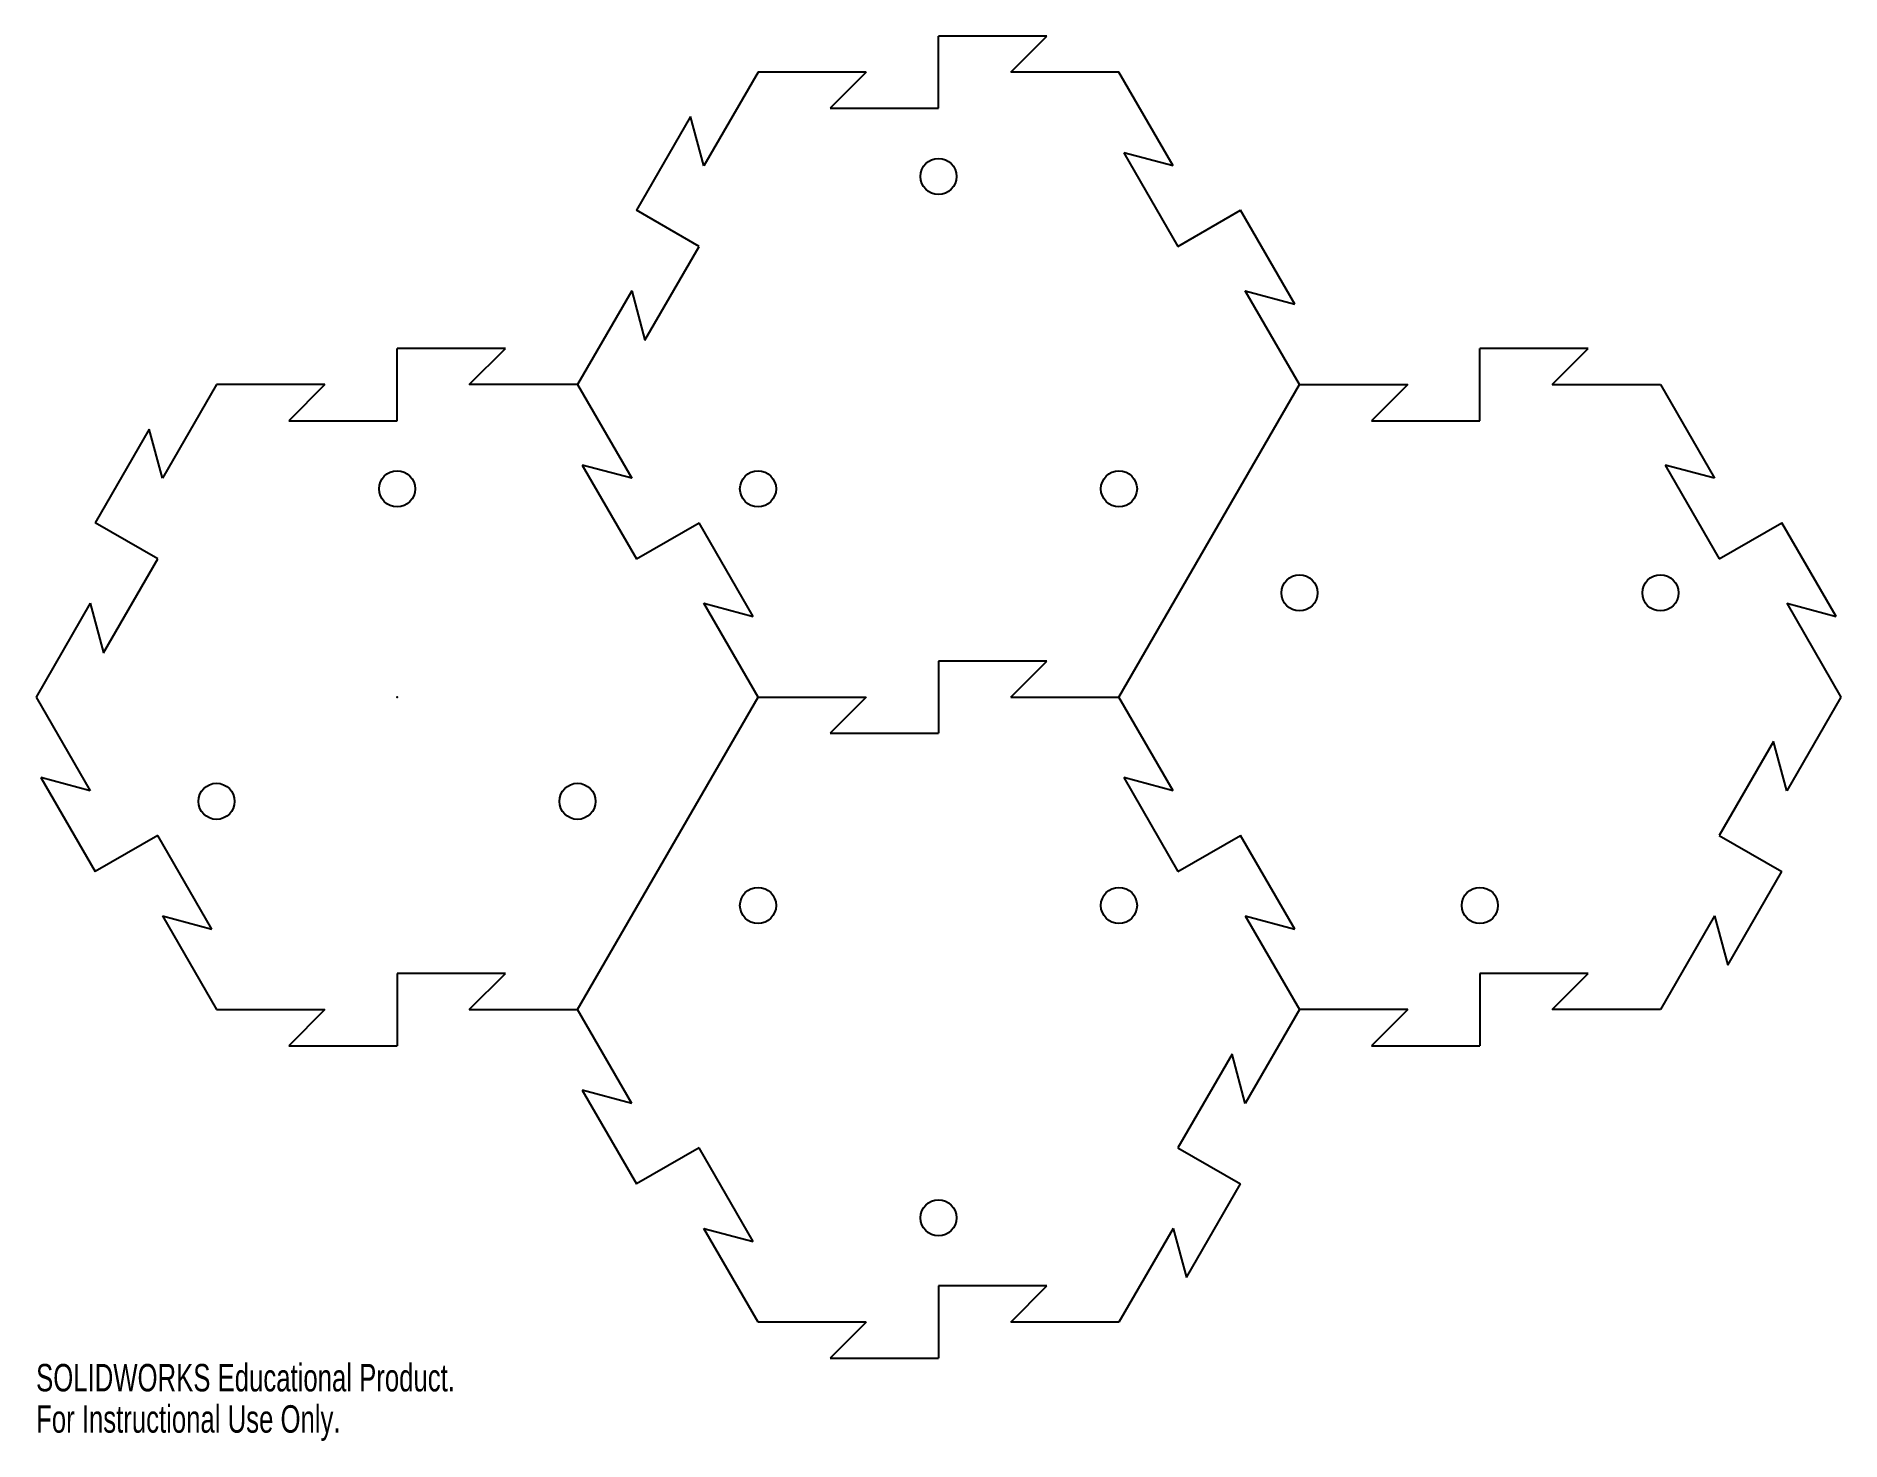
# Model space of a CAD drawing. Header units: inches. Extents: x -2.5 to 10, y -5.2 to 4.6.
import ezdxf

# ---------------------------------------------------------------- set-up
doc = ezdxf.new("R2010")
doc.units = ezdxf.units.IN
doc.header["$MEASUREMENT"] = 0
doc.header["$PDSIZE"] = -1
doc.styles.add('SLDTEXTSTYLE0', font='TXT', dxfattribs={"width": 0.7})

msp = doc.modelspace()

# ---------------------------------------------------------------- linework, layer by layer
at = {"color": 7, "linetype": 'Continuous', "lineweight": 25}
for p, q in [((4.5, 4.58), (3.75, 4.58)), ((3.75, 4.08), (3.75, 4.58)), ((4.25, 4.33), (4.5, 4.58)), ((2.5, 4.33), (2.125, 3.681)), ((3.25, 4.33), (2.5, 4.33)), ((3.25, 4.33), (3, 4.08)), ((5, 4.33), (4.25, 4.33)), ((5.375, 3.681), (5, 4.33)), ((2.033, 4.022), (1.658, 3.373)), ((2.125, 3.681), (2.033, 4.022)), ((3, 4.08), (3.75, 4.08)), ((5.375, 3.681), (5.033, 3.772)), ((5.033, 3.772), (5.408, 3.123)), ((2.092, 3.123), (1.658, 3.373)), ((5.408, 3.123), (5.842, 3.373)), ((6.217, 2.723), (5.842, 3.373)), ((1.717, 2.473), (2.092, 3.123)), ((1.625, 2.815), (1.25, 2.165)), ((1.625, 2.815), (1.717, 2.473)), ((5.875, 2.815), (6.217, 2.723)), ((6.25, 2.165), (5.875, 2.815)), ((0.75, 2.415), (0, 2.415)), ((0, 1.915), (0, 2.415)), ((0.5, 2.165), (0.75, 2.415)), ((8.25, 2.415), (7.5, 2.415)), ((7.5, 1.915), (7.5, 2.415)), ((8, 2.165), (8.25, 2.415)), ((-1.25, 2.165), (-1.625, 1.516)), ((-0.5, 2.165), (-1.25, 2.165)), ((-0.5, 2.165), (-0.75, 1.915)), ((1.25, 2.165), (0.5, 2.165)), ((1.25, 2.165), (1.625, 1.516)), ((5, 0), (6.25, 2.165)), ((6.25, 2.165), (7, 2.165)), ((7, 2.165), (6.75, 1.915)), ((8, 2.165), (8.75, 2.165)), ((8.75, 2.165), (9.125, 1.516)), ((-0.75, 1.915), (0, 1.915)), ((6.75, 1.915), (7.5, 1.915)), ((-1.717, 1.857), (-2.092, 1.208)), ((-1.625, 1.516), (-1.717, 1.857)), ((1.283, 1.607), (1.658, 0.958)), ((1.625, 1.516), (1.283, 1.607)), ((9.125, 1.516), (8.783, 1.607)), ((8.783, 1.607), (9.158, 0.958)), ((-1.658, 0.958), (-2.092, 1.208)), ((1.658, 0.958), (2.092, 1.208)), ((2.467, 0.558), (2.092, 1.208)), ((9.158, 0.958), (9.592, 1.208)), ((9.967, 0.558), (9.592, 1.208)), ((-2.033, 0.308), (-1.658, 0.958)), ((-2.125, 0.65), (-2.5, 0)), ((-2.125, 0.65), (-2.033, 0.308)), ((2.125, 0.65), (2.467, 0.558)), ((2.5, 0), (2.125, 0.65)), ((9.625, 0.65), (9.967, 0.558)), ((9.625, 0.65), (10, 0)), ((3.75, 0.25), (3.75, -0.25)), ((4.5, 0.25), (3.75, 0.25)), ((4.25, 0), (4.5, 0.25)), ((-2.5, 0), (-2.125, -0.65)), ((1.25, -2.165), (2.5, 0)), ((2.5, 0), (3.25, 0)), ((3.25, 0), (3, -0.25)), ((4.25, 0), (5, 0)), ((5.375, -0.65), (5, 0)), ((10, 0), (9.625, -0.65)), ((3, -0.25), (3.75, -0.25)), ((9.533, -0.308), (9.158, -0.958)), ((9.625, -0.65), (9.533, -0.308)), ((-2.467, -0.558), (-2.092, -1.208)), ((-2.125, -0.65), (-2.467, -0.558)), ((5.033, -0.558), (5.408, -1.208)), ((5.375, -0.65), (5.033, -0.558)), ((-1.658, -0.958), (-2.092, -1.208)), ((-1.283, -1.607), (-1.658, -0.958)), ((5.408, -1.208), (5.842, -0.958)), ((6.217, -1.607), (5.842, -0.958)), ((9.158, -0.958), (9.592, -1.208)), ((9.217, -1.857), (9.592, -1.208)), ((-1.625, -1.516), (-1.283, -1.607)), ((-1.625, -1.516), (-1.25, -2.165)), ((5.875, -1.516), (6.217, -1.607)), ((5.875, -1.516), (6.25, -2.165)), ((9.125, -1.516), (8.75, -2.165)), ((9.125, -1.516), (9.217, -1.857)), ((0.75, -1.915), (0, -1.915)), ((0, -1.915), (0, -2.415)), ((0.5, -2.165), (0.75, -1.915)), ((8.25, -1.915), (7.5, -1.915)), ((7.5, -1.915), (7.5, -2.415)), ((8, -2.165), (8.25, -1.915)), ((-1.25, -2.165), (-0.5, -2.165)), ((-0.5, -2.165), (-0.75, -2.415)), ((0.5, -2.165), (1.25, -2.165)), ((1.625, -2.815), (1.25, -2.165)), ((6.25, -2.165), (5.875, -2.815)), ((7, -2.165), (6.25, -2.165)), ((7, -2.165), (6.75, -2.415)), ((8.75, -2.165), (8, -2.165)), ((-0.75, -2.415), (0, -2.415)), ((5.783, -2.473), (5.408, -3.123)), ((5.875, -2.815), (5.783, -2.473)), ((6.75, -2.415), (7.5, -2.415)), ((1.283, -2.723), (1.658, -3.373)), ((1.625, -2.815), (1.283, -2.723)), ((2.092, -3.123), (1.658, -3.373)), ((2.467, -3.772), (2.092, -3.123)), ((5.408, -3.123), (5.842, -3.373)), ((5.467, -4.022), (5.842, -3.373)), ((2.125, -3.681), (2.467, -3.772)), ((2.5, -4.33), (2.125, -3.681)), ((5.375, -3.681), (5, -4.33)), ((5.375, -3.681), (5.467, -4.022)), ((4.5, -4.08), (3.75, -4.08)), ((3.75, -4.08), (3.75, -4.58)), ((4.25, -4.33), (4.5, -4.08)), ((3.25, -4.33), (2.5, -4.33)), ((3.25, -4.33), (3, -4.58)), ((5, -4.33), (4.25, -4.33)), ((3, -4.58), (3.75, -4.58))]:
    msp.add_line(p, q, dxfattribs=at)
for centre in [(3.75, 3.608), (0, 1.443), (2.5, 1.443), (5, 1.443), (6.25, 0.722), (8.75, 0.722), (-1.25, -0.722), (1.25, -0.722), (2.5, -1.443), (5, -1.443), (7.5, -1.443), (3.75, -3.608)]:
    msp.add_circle(centre, 0.125, dxfattribs=at)
at = {"color": 7, "linetype": 'Continuous'}
msp.add_point((0, 0), dxfattribs=at)

# ---------------------------------------------------------------- texts
at = {"color": 7, "linetype": 'Continuous', "char_height": 0.1903, "attachment_point": 1, "style": 'SLDTEXTSTYLE0'}
for s, insert in [('SOLIDWORKS Educational Product.', (-2.5, -4.62)), ('For Instructional Use Only.', (-2.5, -4.906))]:
    msp.add_mtext(s, dxfattribs=dict(at, insert=insert))

doc.saveas('drawing.dxf')
